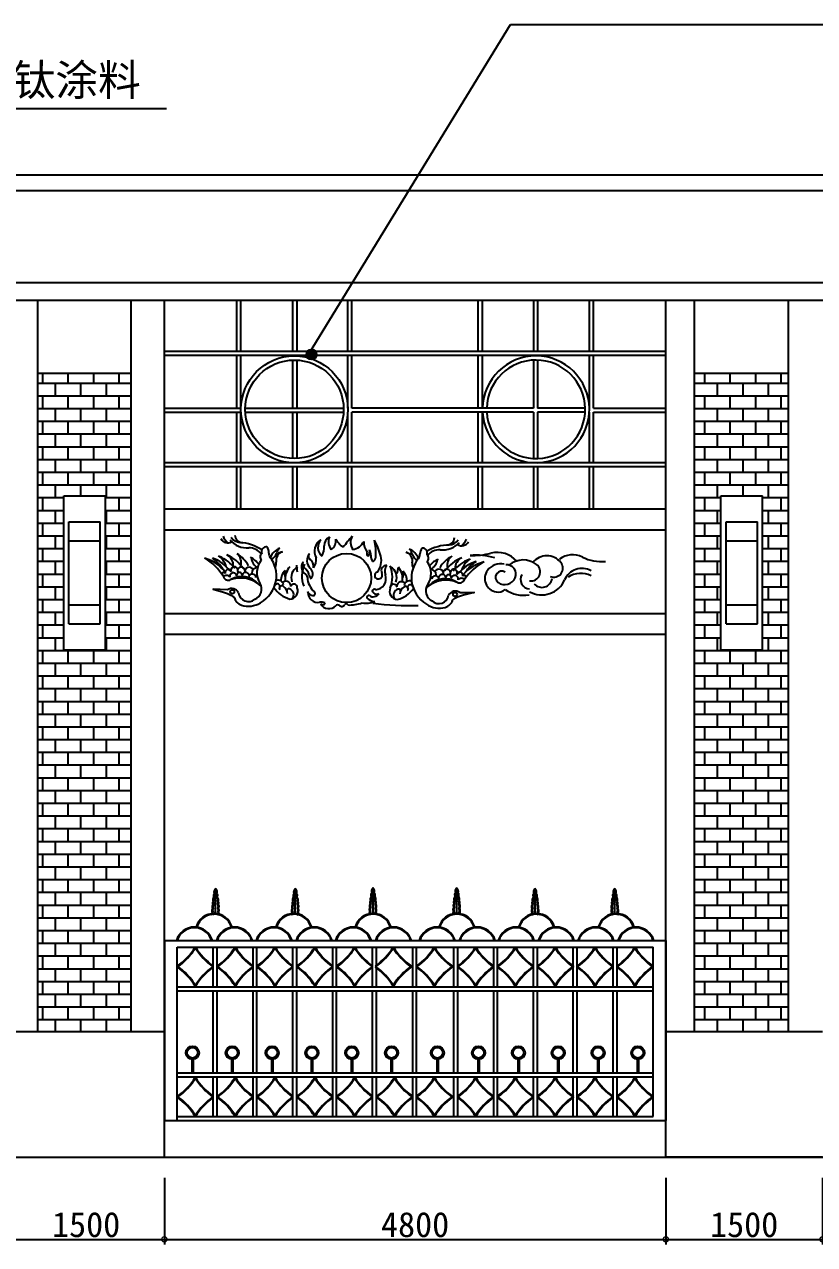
# Model space of a CAD drawing. Extents: x -1337 to 39675, y 27669 to 53445.
# Drawn here: x 8115 to 15681, y 29301 to 40986 of the extents above; entities that cross this region are included whole.
import ezdxf

# ---------------------------------------------------------------- set-up
doc = ezdxf.new("R2010")
doc.units = 0
doc.layers.get('0').update_dxf_attribs({"linetype": 'CONTINUOUS'})
doc.layers.get('DEFPOINTS').update_dxf_attribs({"linetype": 'CONTINUOUS'})
for name, color, linetype in [('LAYER1', 3, 'CONTINUOUS'), ('LAYER2', 4, 'CONTINUOUS'), ('S2', 3, 'CONTINUOUS'), ('植物', 92, 'CONTINUOUS')]:
    doc.layers.add(name, color=color, linetype=linetype)
doc.styles.get("Standard").update_dxf_attribs({"font": 'SimSun.ttf'})
doc.dimstyles.new('ISO-25', dxfattribs={"dimtxt": 240, "dimasz": 10, "dimexe": 1.25, "dimexo": 0.625, "dimgap": 20, "dimtad": 1, "dimdec": 0, "dimtxsty": 'STANDARD', "dimblk1": 'DOTSMALL', "dimblk2": 'DOTSMALL', "dimsah": 1, "dimcen": 2.5, "dimazin": 3, "dimtfac": 1, "dimtdec": 4, "dimtmove": 0, "dimatfit": 3, "dimtolj": 1, "dimtzin": 0})

# ---------------------------------------------------------------- blocks, each defined once
blk = doc.blocks.new('_DOTSMALL')
at = {"color": 0, "linetype": 'BYBLOCK', "const_width": 0.5}
blk.add_lwpolyline([(-0.0625, 0, 1), (0.0625, 0, 1)], format="xyb", close=True, dxfattribs=at)
blk = doc.blocks.new('*D69')
at = {"color": 0, "linetype": 'BYBLOCK'}
for p, q in [((8403, 29939), (8403, 29301)), ((9901, 29939), (9901, 29301)), ((8403, 29351), (9901, 29351))]:
    blk.add_line(p, q, dxfattribs=at)
at = {"layer": 'DEFPOINTS', "color": 0, "linetype": 'BYBLOCK'}
for p in [(8403, 30139), (9901, 30139), (9901, 29351)]:
    blk.add_point(p, dxfattribs=at)
at = {"color": 0, "linetype": 'BYBLOCK', "xscale": 100, "yscale": 100, "zscale": 100, "rotation": 180}
blk.add_blockref('_DOTSMALL', (8403, 29351), dxfattribs=at)
at = {"color": 0, "linetype": 'BYBLOCK', "xscale": 100, "yscale": 100, "zscale": 100}
blk.add_blockref('_DOTSMALL', (9901, 29351), dxfattribs=at)
at = {"color": 0, "linetype": 'BYBLOCK', "insert": (9152, 29491), "char_height": 240, "attachment_point": 5}
blk.add_mtext('\\A1;1500', dxfattribs=at)
blk = doc.blocks.new('*D70')
at = {"color": 0, "linetype": 'BYBLOCK'}
for p, q in [((9901, 29939), (9901, 29301)), ((14703, 29939), (14703, 29301)), ((9901, 29351), (14703, 29351))]:
    blk.add_line(p, q, dxfattribs=at)
at = {"layer": 'DEFPOINTS', "color": 0, "linetype": 'BYBLOCK'}
for p in [(9901, 30139), (14703, 30139), (14703, 29351)]:
    blk.add_point(p, dxfattribs=at)
at = {"color": 0, "linetype": 'BYBLOCK', "xscale": 100, "yscale": 100, "zscale": 100, "rotation": 180}
blk.add_blockref('_DOTSMALL', (9901, 29351), dxfattribs=at)
at = {"color": 0, "linetype": 'BYBLOCK', "xscale": 100, "yscale": 100, "zscale": 100}
blk.add_blockref('_DOTSMALL', (14703, 29351), dxfattribs=at)
at = {"color": 0, "linetype": 'BYBLOCK', "insert": (12302, 29491), "char_height": 240, "attachment_point": 5}
blk.add_mtext('\\A1;4800', dxfattribs=at)
blk = doc.blocks.new('*D71')
at = {"color": 0, "linetype": 'BYBLOCK'}
for p, q in [((14703, 29939), (14703, 29301)), ((16203, 29939), (16203, 29301)), ((14703, 29351), (16203, 29351))]:
    blk.add_line(p, q, dxfattribs=at)
at = {"layer": 'DEFPOINTS', "color": 0, "linetype": 'BYBLOCK'}
for p in [(14703, 30139), (16203, 30139), (16203, 29351)]:
    blk.add_point(p, dxfattribs=at)
at = {"color": 0, "linetype": 'BYBLOCK', "xscale": 100, "yscale": 100, "zscale": 100, "rotation": 180}
blk.add_blockref('_DOTSMALL', (14703, 29351), dxfattribs=at)
at = {"color": 0, "linetype": 'BYBLOCK', "xscale": 100, "yscale": 100, "zscale": 100}
blk.add_blockref('_DOTSMALL', (16203, 29351), dxfattribs=at)
at = {"color": 0, "linetype": 'BYBLOCK', "insert": (15453, 29491), "char_height": 240, "attachment_point": 5}
blk.add_mtext('\\A1;1500', dxfattribs=at)

msp = doc.modelspace()

# ---------------------------------------------------------------- hatches: boundary and pattern name
h = msp.add_hatch()
h.set_pattern_fill('AR-B816', color=8, scale=0.6, style=0)
h.paths.add_polyline_path([(8242.1, 31338.6), (9135.8, 31338.6), (9135.8, 37642.7), (8242.1, 37642.7)])
h.paths.add_polyline_path([(8491.6, 34996.9), (8491.6, 36471.5), (8891.6, 36471.5), (8891.6, 34996.9)], flags=16)
h.paths.add_polyline_path([(8541.6, 35246.9), (8541.6, 36221.5), (8841.6, 36221.5), (8841.6, 35246.9)], flags=0)
h.paths.add_polyline_path([(8841.6, 36041.5), (8841.6, 36221.5), (8541.6, 36221.5), (8541.6, 36041.5)], flags=0)
h.paths.add_polyline_path([(8541.6, 35426.9), (8841.6, 35426.9), (8841.6, 36041.5), (8541.6, 36041.5)], flags=0)
h.paths.add_polyline_path([(8841.6, 35246.9), (8841.6, 35426.9), (8541.6, 35426.9), (8541.6, 35246.9)], flags=0)
h.paths.add_polyline_path([(15430.4, 37642.7), (14532.1, 37642.7), (14532.1, 31338.6), (15430.4, 31338.6)])
h.paths.add_polyline_path([(14783.9, 34996.9), (14783.9, 36471.5), (15183.9, 36471.5), (15183.9, 34996.9)], flags=16)
h.paths.add_polyline_path([(15133.9, 35246.9), (14833.9, 35246.9), (14833.9, 36221.5), (15133.9, 36221.5)], flags=0)
h.paths.add_polyline_path([(14833.9, 35426.9), (15133.9, 35426.9), (15133.9, 36041.5), (14833.9, 36041.5)], flags=0)
h.paths.add_polyline_path([(15133.9, 36041.5), (15133.9, 36221.5), (14833.9, 36221.5), (14833.9, 36041.5)], flags=0)
h.paths.add_polyline_path([(15133.9, 35246.9), (15133.9, 35426.9), (14833.9, 35426.9), (14833.9, 35246.9)], flags=0)
at = {"layer": '植物'}
h = msp.add_hatch(color=256, dxfattribs=at)
edge = h.paths.add_edge_path()
edge.add_arc((10863.8, 37825.5), 48.1, 0, 360)

# ---------------------------------------------------------------- linework, layer by layer
at = {"color": 2}
for p, q in [((9456.7, 30138.6), (9456.7, 38342.4)), ((14256.7, 30838.6), (14256.7, 38342.4)), ((9135.8, 37642.7), (8242.1, 37642.7)), ((15430.4, 37642.7), (14532.1, 37642.7)), ((9456.7, 31338.6), (7956.7, 31338.6)), ((15756.7, 31338.6), (14256.7, 31338.6)), ((9455.3, 30138.6), (9455.3, 30838.6)), ((14256.7, 30138.6), (14256.7, 30838.6)), ((9456.6, 30488.6), (14256.7, 30488.6))]:
    msp.add_line(p, q, dxfattribs=at)
at = {"color": 3}
for p, q in [((9456.6, 32214.1), (14256.7, 32214.1)), ((9456.6, 32214.1), (9456.6, 30488.6)), ((9579.2, 32150.5), (14134.1, 32150.5)), ((9579.2, 30488.6), (9579.2, 32150.5)), ((9922.5, 31769.1), (9922.5, 32150.5)), ((9960.6, 31769.1), (9960.6, 32150.5)), ((10303.9, 31769.1), (10303.9, 32150.5)), ((10342.1, 31769.1), (10342.1, 32150.5)), ((10685.4, 31769.1), (10685.4, 32150.5)), ((10723.5, 31769.1), (10723.5, 32150.5)), ((11066.8, 31769.1), (11066.8, 32150.5)), ((11104.9, 31769.1), (11104.9, 32150.5)), ((11448.2, 31769.1), (11448.2, 32150.5)), ((11486.4, 31769.1), (11486.4, 32150.5)), ((11832.8, 31769.1), (11832.8, 32150.5)), ((11870.9, 31769.1), (11870.9, 32150.5)), ((12227, 31769.1), (12227, 32150.5)), ((12265.1, 31769.1), (12265.1, 32150.5)), ((12608.4, 31769.1), (12608.4, 32150.5)), ((12646.5, 31769.1), (12646.5, 32150.5)), ((12989.8, 31769.1), (12989.8, 32150.5)), ((13028, 31769.1), (13028, 32150.5)), ((13371.2, 31769.1), (13371.2, 32150.5)), ((13409.4, 31769.1), (13409.4, 32150.5)), ((13752.7, 31769.1), (13752.7, 32150.5)), ((13790.8, 31769.1), (13790.8, 32150.5)), ((14134.1, 30526.7), (14134.1, 32150.5)), ((14256.6, 32214.1), (14256.6, 30488.6)), ((14256.7, 32214.1), (14256.7, 30488.6)), ((9579.2, 31769.1), (14134.1, 31769.1)), ((9579.2, 31731), (14134.1, 31731)), ((9922.5, 30946.3), (9922.5, 31731)), ((9960.6, 30946.3), (9960.6, 31731)), ((10303.9, 30946.3), (10303.9, 31731)), ((10342.1, 30946.3), (10342.1, 31731)), ((10685.4, 30946.3), (10685.4, 31731)), ((10723.5, 30946.3), (10723.5, 31731)), ((11066.8, 30946.3), (11066.8, 31731)), ((11104.9, 30946.3), (11104.9, 31731)), ((11448.2, 30946.3), (11448.2, 31731)), ((11486.4, 30946.3), (11486.4, 31731)), ((11832.8, 30946.3), (11832.8, 31731)), ((11870.9, 30946.3), (11870.9, 31731)), ((12227, 30946.3), (12227, 31731)), ((12265.1, 30946.3), (12265.1, 31731)), ((12608.4, 30946.3), (12608.4, 31731)), ((12646.5, 30946.3), (12646.5, 31731)), ((12989.8, 30946.3), (12989.8, 31731)), ((13028, 30946.3), (13028, 31731)), ((13371.2, 30946.3), (13371.2, 31731)), ((13409.4, 30946.3), (13409.4, 31731)), ((13752.7, 30946.3), (13752.7, 31731)), ((13790.8, 30946.3), (13790.8, 31731)), ((9579.2, 30946.3), (14134.1, 30946.3)), ((9579.2, 30908.2), (14134.1, 30908.2)), ((9922.5, 30526.7), (9922.5, 30908.2)), ((9960.6, 30526.7), (9960.6, 30908.2)), ((10303.9, 30526.7), (10303.9, 30908.2)), ((10342.1, 30526.7), (10342.1, 30908.2)), ((10685.4, 30526.7), (10685.4, 30908.2)), ((10723.5, 30526.7), (10723.5, 30908.2)), ((11066.8, 30526.7), (11066.8, 30908.2)), ((11104.9, 30526.7), (11104.9, 30908.2)), ((11448.2, 30526.7), (11448.2, 30908.2)), ((11486.4, 30526.7), (11486.4, 30908.2)), ((11832.8, 30526.7), (11832.8, 30908.2)), ((11870.9, 30526.7), (11870.9, 30908.2)), ((12227, 30526.7), (12227, 30908.2)), ((12265.1, 30526.7), (12265.1, 30908.2)), ((12608.4, 30526.7), (12608.4, 30908.2)), ((12646.5, 30526.7), (12646.5, 30908.2)), ((12989.8, 30526.7), (12989.8, 30908.2)), ((13028, 30526.7), (13028, 30908.2)), ((13371.2, 30526.7), (13371.2, 30908.2)), ((13409.4, 30526.7), (13409.4, 30908.2)), ((13752.7, 30526.7), (13752.7, 30908.2)), ((13790.8, 30526.7), (13790.8, 30908.2)), ((9579.2, 30526.7), (14134.1, 30526.7))]:
    msp.add_line(p, q, dxfattribs=at)
at = {"color": 6}
msp.add_line((-1336.7, 30138.6), (39303.1, 30138.6), dxfattribs=at)
at = {"layer": 'LAYER1', "color": 4}
for p, q in [((39276.9, 39542.4), (856.7, 39542.4)), ((39276.9, 38342.4), (856.7, 38342.4)), ((8242.1, 31338.6), (8242.1, 38342.4)), ((9135.8, 31338.6), (9135.8, 38342.4)), ((10148.6, 37857.5), (10148.6, 38342.4)), ((10188.6, 37857.5), (10188.6, 38342.4)), ((10683.7, 38342.4), (10683.7, 37857.5)), ((10723.7, 38342.4), (10723.7, 37857.5)), ((11211.8, 37857.5), (11211.8, 38342.4)), ((11251.8, 37857.5), (11251.8, 38342.4)), ((12461.5, 37857.5), (12461.5, 38342.4)), ((12501.5, 37857.5), (12501.5, 38342.4)), ((12989.6, 38342.4), (12989.6, 37857.5)), ((13029.6, 38342.4), (13029.6, 37857.5)), ((13524.7, 37857.5), (13524.7, 38342.4)), ((13564.7, 37857.5), (13564.7, 38342.4)), ((14532.1, 31338.6), (14532.1, 38342.4)), ((15430.4, 31338.6), (15430.4, 38342.4)), ((9456.7, 37857.5), (14256.7, 37857.5)), ((9456.7, 37817.5), (14256.7, 37817.5)), ((10148.6, 37311.7), (10148.6, 37817.5)), ((10188.6, 37311.7), (10188.6, 37817.5)), ((10683.7, 37771.4), (10683.7, 37311.7)), ((10723.7, 37771.1), (10723.7, 37311.7)), ((11211.8, 37311.7), (11211.8, 37817.5)), ((11251.8, 37311.7), (11251.8, 37817.5)), ((12461.5, 37311.7), (12461.5, 37817.5)), ((12501.5, 37311.7), (12501.5, 37817.5)), ((12989.6, 37771.1), (12989.6, 37311.7)), ((13029.6, 37771.4), (13029.6, 37311.7)), ((13524.7, 37311.7), (13524.7, 37817.5)), ((13564.7, 37311.7), (13564.7, 37817.5)), ((9456.7, 37311.7), (10188.6, 37311.7)), ((10228.7, 37311.7), (11171.9, 37311.7)), ((12989.6, 37311.7), (11251.8, 37311.7)), ((13484.7, 37311.7), (13029.6, 37311.7)), ((13564.7, 37311.7), (14256.7, 37311.7)), ((9456.7, 37271.7), (10189.3, 37271.7)), ((10148.6, 36788.4), (10148.6, 37271.7)), ((10188.6, 36788.4), (10188.6, 37271.7)), ((10229.3, 37271.7), (11171.2, 37271.7)), ((10683.7, 37271.7), (10683.7, 36828.4)), ((10723.7, 37271.7), (10723.7, 36828.7)), ((11211.8, 36788.4), (11211.8, 37271.7)), ((11251.8, 36788.4), (11251.8, 37271.7)), ((12989.6, 37271.7), (11251.8, 37271.7)), ((12461.5, 36788.4), (12461.5, 37271.7)), ((12501.5, 36788.4), (12501.5, 37271.7)), ((12989.6, 37271.7), (12989.6, 36828.7)), ((13484, 37271.7), (13029.6, 37271.7)), ((13029.6, 37271.7), (13029.6, 36828.4)), ((13524.7, 36788.4), (13524.7, 37271.7)), ((13564.7, 37271.7), (14256.7, 37271.7)), ((13564.7, 36788.4), (13564.7, 37271.7)), ((14256.7, 36788.4), (9456.7, 36788.5)), ((14256.7, 36748.4), (9456.7, 36748.5)), ((10148.6, 36342.4), (10148.6, 36748.4)), ((10188.6, 36342.4), (10188.6, 36748.4)), ((10683.7, 36748.4), (10683.7, 36342.4)), ((10723.7, 36748.4), (10723.7, 36342.4)), ((11211.8, 36342.4), (11211.8, 36748.4)), ((11251.8, 36342.4), (11251.8, 36748.4)), ((12461.5, 36342.4), (12461.5, 36748.4)), ((12501.5, 36342.4), (12501.5, 36748.4)), ((12989.6, 36748.4), (12989.6, 36342.4)), ((13029.6, 36748.4), (13029.6, 36342.4)), ((13524.7, 36342.4), (13524.7, 36748.4)), ((13564.7, 36342.4), (13564.7, 36748.4)), ((8491.6, 34996.9), (8491.6, 36471.5)), ((8491.6, 36471.5), (8891.6, 36471.5)), ((8891.6, 34996.9), (8891.6, 36471.5)), ((14783.9, 34996.9), (14783.9, 36471.5)), ((14783.9, 36471.5), (15183.9, 36471.5)), ((15183.9, 34996.9), (15183.9, 36471.5)), ((8541.6, 35246.9), (8541.6, 36221.5)), ((8541.6, 36221.5), (8841.6, 36221.5)), ((8841.6, 35246.9), (8841.6, 36221.5)), ((14256.7, 36142.4), (9456.7, 36142.4)), ((14833.9, 35246.9), (14833.9, 36221.5)), ((14833.9, 36221.5), (15133.9, 36221.5)), ((15133.9, 35246.9), (15133.9, 36221.5)), ((8541.6, 36041.5), (8841.6, 36041.5)), ((14833.9, 36041.5), (15133.9, 36041.5)), ((8541.6, 35426.9), (8841.6, 35426.9)), ((14833.9, 35426.9), (15133.9, 35426.9)), ((14256.7, 35342.4), (9456.7, 35342.4)), ((8541.6, 35246.9), (8841.6, 35246.9)), ((14833.9, 35246.9), (15133.9, 35246.9)), ((8491.6, 34996.9), (8891.6, 34996.9)), ((14783.9, 34996.9), (15183.9, 34996.9))]:
    msp.add_line(p, q, dxfattribs=at)
at = {"layer": 'LAYER1'}
for p, q in [((39276.9, 39392.4), (856.7, 39392.4)), ((39276.9, 38509.9), (856.7, 38509.9)), ((9456.7, 30838.6), (9456.7, 38342.4)), ((14256.7, 36342.4), (9456.7, 36342.4)), ((14256.7, 35142.4), (9456.7, 35142.4)), ((15756.7, 30138.6), (14258.4, 30138.6))]:
    msp.add_line(p, q, dxfattribs=at)
at = {"layer": 'LAYER1', "color": 4}
for radius in [511.7, 471.7]:
    msp.add_circle((10700.3, 37299.9), radius, dxfattribs=at)
for radius, start, end in [(511.7, 183.1551, 178.67495), (471.7, 183.42293, 178.56257)]:
    msp.add_arc((13013.1, 37299.9), radius, start, end, dxfattribs=at)
at = {"layer": 'LAYER2', "color": 9, "linetype": 'BYBLOCK'}
for p, q in [((9946.1, 32458.7), (9946.1, 32705.2)), ((10708.9, 32458.7), (10708.9, 32705.2)), ((11453.2, 32465.1), (11453.2, 32711.6)), ((12255, 32465.1), (12255, 32711.6)), ((13004.4, 32458.7), (13004.4, 32705.2)), ((13767.2, 32458.7), (13767.2, 32705.2)), ((9716.9, 31075), (9716.9, 30946.9)), ((9729.7, 31075), (9729.7, 30946.9)), ((10098.4, 31075), (10098.4, 30946.9)), ((10111.1, 31075), (10111.1, 30946.9)), ((10479.8, 31075), (10479.8, 30946.9)), ((10492.5, 31075), (10492.5, 30946.9)), ((10861.2, 31075), (10861.2, 30946.9)), ((10873.9, 31075), (10873.9, 30946.9)), ((11242.7, 31075), (11242.7, 30946.9)), ((11255.4, 31075), (11255.4, 30946.9)), ((11624.1, 31075), (11624.1, 30946.9)), ((11636.8, 31075), (11636.8, 30946.9)), ((12063.8, 31075), (12063.8, 30946.9)), ((12076.5, 31075), (12076.5, 30946.9)), ((12457.9, 31075), (12457.9, 30946.9)), ((12470.6, 31075), (12470.6, 30946.9)), ((12839.4, 31075), (12839.4, 30946.9)), ((12852.1, 31075), (12852.1, 30946.9)), ((13220.8, 31075), (13220.8, 30946.9)), ((13233.5, 31075), (13233.5, 30946.9)), ((13602.2, 31075), (13602.2, 30946.9)), ((13614.9, 31075), (13614.9, 30946.9)), ((13983.6, 31075), (13983.6, 30946.9)), ((13996.4, 31075), (13996.4, 30946.9))]:
    msp.add_line(p, q, dxfattribs=at)
for centre, radius in [((9723.9, 31138.4), 63.6), ((10105.3, 31138.4), 63.6), ((10486.8, 31138.4), 63.6), ((10868.2, 31138.4), 63.6), ((11249.6, 31138.4), 63.6), ((11631, 31138.4), 63.6), ((12069.5, 31138.4), 63.6), ((12463.7, 31138.4), 63.6), ((12845.1, 31138.4), 63.6), ((13226.5, 31138.4), 63.6), ((13608, 31138.4), 63.6), ((13989.4, 31138.4), 63.6), ((9723.9, 31138.4), 50.9), ((10105.3, 31138.4), 50.9), ((10486.8, 31138.4), 50.9), ((10868.2, 31138.4), 50.9), ((11249.6, 31138.4), 50.9), ((11631, 31138.4), 50.9), ((12069.5, 31138.4), 50.9), ((12463.7, 31138.4), 50.9), ((12845.1, 31138.4), 50.9), ((13226.5, 31138.4), 50.9), ((13608, 31138.4), 50.9), ((13989.4, 31138.4), 50.9)]:
    msp.add_circle(centre, radius, dxfattribs=at)
for centre, radius, start, end in [((9940.1, 32605.3), 22.5, 106.61569, 227.6078), ((9946.8, 32645), 22.4, 122.65516, 233.97324), ((9946.3, 32603.1), 21.2, 107.10027, 215.34684), ((9961.4, 32680.4), 31.3, 114.33289, 211.73114), ((9961.5, 32644.3), 30.1, 142.70706, 222.75119), ((9969.7, 32678.3), 35.5, 131.49641, 205.2128), ((9930.5, 32680.4), 31.3, 328.26886, 65.66711), ((9922.2, 32678.3), 35.5, 334.7872, 48.50359), ((9945.6, 32603.1), 21.2, 324.65316, 72.89973), ((9930.4, 32644.3), 30.1, 317.24881, 37.29294), ((9945.1, 32645), 22.4, 306.02676, 57.34484), ((9951.8, 32605.3), 22.5, 312.3922, 73.38431), ((10702.9, 32605.3), 22.5, 106.61569, 227.6078), ((10709.7, 32645), 22.4, 122.65516, 233.97324), ((10709.1, 32603.1), 21.2, 107.10027, 215.34684), ((10724.2, 32680.4), 31.3, 114.33289, 211.73114), ((10724.3, 32644.3), 30.1, 142.70706, 222.75119), ((10732.5, 32678.3), 35.5, 131.49641, 205.2128), ((10693.4, 32680.4), 31.3, 328.26886, 65.66711), ((10685.1, 32678.3), 35.5, 334.7872, 48.50359), ((10708.5, 32603.1), 21.2, 324.65316, 72.89973), ((10693.2, 32644.3), 30.1, 317.24881, 37.29294), ((10707.9, 32645), 22.4, 306.02676, 57.34484), ((10714.7, 32605.3), 22.5, 312.3922, 73.38431), ((11447.1, 32611.7), 22.5, 106.61569, 227.6078), ((11453.9, 32651.4), 22.4, 122.65516, 233.97324), ((11453.3, 32609.4), 21.2, 107.10027, 215.34684), ((11468.4, 32686.7), 31.3, 114.33289, 211.73114), ((11468.6, 32650.7), 30.1, 142.70706, 222.75119), ((11476.8, 32684.7), 35.5, 131.49641, 205.2128), ((11437.6, 32686.7), 31.3, 328.26886, 65.66711), ((11429.3, 32684.7), 35.5, 334.7872, 48.50359), ((11452.7, 32609.4), 21.2, 324.65316, 72.89973), ((11437.5, 32650.7), 30.1, 317.24881, 37.29294), ((11452.2, 32651.4), 22.4, 306.02676, 57.34484), ((11458.9, 32611.7), 22.5, 312.3922, 73.38431), ((12249, 32611.7), 22.5, 106.61569, 227.6078), ((12255.7, 32651.4), 22.4, 122.65516, 233.97324), ((12255.2, 32609.4), 21.2, 107.10027, 215.34684), ((12270.3, 32686.7), 31.3, 114.33289, 211.73114), ((12270.4, 32650.7), 30.1, 142.70706, 222.75119), ((12278.6, 32684.7), 35.5, 131.49641, 205.2128), ((12239.4, 32686.7), 31.3, 328.26886, 65.66711), ((12231.1, 32684.7), 35.5, 334.7872, 48.50359), ((12254.5, 32609.4), 21.2, 324.65316, 72.89973), ((12239.3, 32650.7), 30.1, 317.24881, 37.29294), ((12254, 32651.4), 22.4, 306.02676, 57.34484), ((12260.8, 32611.7), 22.5, 312.3922, 73.38431), ((12998.6, 32605.3), 22.5, 106.61569, 227.6078), ((13005.4, 32645), 22.4, 122.65516, 233.97324), ((13004.8, 32603.1), 21.2, 107.10027, 215.34684), ((13019.9, 32680.4), 31.3, 114.33289, 211.73114), ((13020.1, 32644.3), 30.1, 142.70706, 222.75119), ((13028.3, 32678.3), 35.5, 131.49641, 205.2128), ((12989.1, 32680.4), 31.3, 328.26886, 65.66711), ((12980.8, 32678.3), 35.5, 334.7872, 48.50359), ((13004.2, 32603.1), 21.2, 324.65316, 72.89973), ((12989, 32644.3), 30.1, 317.24881, 37.29294), ((13003.6, 32645), 22.4, 306.02676, 57.34484), ((13010.4, 32605.3), 22.5, 312.3922, 73.38431), ((13761.5, 32605.3), 22.5, 106.61569, 227.6078), ((13768.2, 32645), 22.4, 122.65516, 233.97324), ((13767.7, 32603.1), 21.2, 107.10027, 215.34684), ((13782.8, 32680.4), 31.3, 114.33289, 211.73114), ((13782.9, 32644.3), 30.1, 142.70706, 222.75119), ((13791.1, 32678.3), 35.5, 131.49641, 205.2128), ((13751.9, 32680.4), 31.3, 328.26886, 65.66711), ((13743.6, 32678.3), 35.5, 334.7872, 48.50359), ((13767, 32603.1), 21.2, 324.65316, 72.89973), ((13751.8, 32644.3), 30.1, 317.24881, 37.29294), ((13766.5, 32645), 22.4, 306.02676, 57.34484), ((13773.3, 32605.3), 22.5, 312.3922, 73.38431), ((9933.8, 32500.1), 24.3, 124.39892, 225.63082), ((9936.4, 32538.2), 24.3, 124.39892, 225.63082), ((9933.1, 32572.8), 17.9, 117.19569, 234.62766), ((9942.1, 32499.8), 25.7, 129.41559, 223.07336), ((9944.7, 32537.9), 25.7, 129.41559, 223.07336), ((9946.2, 32572.7), 23.7, 132.32729, 219.0316), ((9929.3, 32591), 0.376, 215.34684, 324.65316), ((9945.7, 32572.7), 23.7, 320.9684, 47.67271), ((9962.6, 32591), 0.376, 215.34684, 324.65316), ((9947.2, 32537.9), 25.7, 316.92664, 50.58441), ((9947.2, 32499.8), 25.7, 316.92664, 50.58441), ((9958.8, 32572.8), 17.9, 305.37234, 62.80431), ((9955.5, 32538.2), 24.3, 314.36918, 55.60108), ((9955.5, 32500.1), 24.3, 314.36918, 55.60108), ((10696.7, 32500.1), 24.3, 124.39892, 225.63082), ((10699.3, 32538.2), 24.3, 124.39892, 225.63082), ((10695.9, 32572.8), 17.9, 117.19569, 234.62766), ((10704.9, 32499.8), 25.7, 129.41559, 223.07336), ((10707.5, 32537.9), 25.7, 129.41559, 223.07336), ((10709, 32572.7), 23.7, 132.32729, 219.0316), ((10692.1, 32591), 0.376, 215.34684, 324.65316), ((10708.5, 32572.7), 23.7, 320.9684, 47.67271), ((10725.4, 32591), 0.376, 215.34684, 324.65316), ((10710, 32537.9), 25.7, 316.92664, 50.58441), ((10710, 32499.8), 25.7, 316.92664, 50.58441), ((10721.7, 32572.8), 17.9, 305.37234, 62.80431), ((10718.3, 32538.2), 24.3, 314.36918, 55.60108), ((10718.3, 32500.1), 24.3, 314.36918, 55.60108), ((11434.1, 32474.3), 18, 123.95561, 218.31885), ((11440.9, 32506.5), 24.3, 124.39892, 225.63082), ((11443.5, 32544.6), 24.3, 124.39892, 225.63082), ((11440.2, 32579.2), 17.9, 117.19569, 234.62766), ((11449.2, 32506.1), 25.7, 129.41559, 223.07336), ((11451.8, 32544.2), 25.7, 129.41559, 223.07336), ((11443.3, 32477.8), 16.6, 139.93267, 236.46448), ((11453.3, 32579), 23.7, 132.32729, 219.0316), ((11436.4, 32597.4), 0.376, 215.34684, 324.65316), ((11452.8, 32579), 23.7, 320.9684, 47.67271), ((11469.7, 32597.4), 0.376, 215.34684, 324.65316), ((11460.3, 32477.8), 16.6, 303.53552, 40.06733), ((11454.3, 32544.2), 25.7, 316.92664, 50.58441), ((11454.3, 32506.1), 25.7, 316.92664, 50.58441), ((11465.9, 32579.2), 17.9, 305.37234, 62.80431), ((11462.5, 32544.6), 24.3, 314.36918, 55.60108), ((11462.5, 32506.5), 24.3, 314.36918, 55.60108), ((11469.4, 32474.3), 18, 321.68115, 56.04439), ((12235.9, 32474.3), 18, 123.95561, 218.31885), ((12242.8, 32506.5), 24.3, 124.39892, 225.63082), ((12245.3, 32544.6), 24.3, 124.39892, 225.63082), ((12242, 32579.2), 17.9, 117.19569, 234.62766), ((12251, 32506.1), 25.7, 129.41559, 223.07336), ((12253.6, 32544.2), 25.7, 129.41559, 223.07336), ((12245.1, 32477.8), 16.6, 139.93267, 236.46448), ((12255.1, 32579), 23.7, 132.32729, 219.0316), ((12238.2, 32597.4), 0.376, 215.34684, 324.65316), ((12254.6, 32579), 23.7, 320.9684, 47.67271), ((12271.5, 32597.4), 0.376, 215.34684, 324.65316), ((12262.1, 32477.8), 16.6, 303.53552, 40.06733), ((12256.1, 32544.2), 25.7, 316.92664, 50.58441), ((12256.1, 32506.1), 25.7, 316.92664, 50.58441), ((12267.7, 32579.2), 17.9, 305.37234, 62.80431), ((12264.4, 32544.6), 24.3, 314.36918, 55.60108), ((12264.4, 32506.5), 24.3, 314.36918, 55.60108), ((12271.3, 32474.3), 18, 321.68115, 56.04439), ((12995, 32538.2), 24.3, 124.39892, 225.63082), ((12995, 32500.1), 24.3, 124.39892, 225.63082), ((12991.7, 32572.8), 17.9, 117.19569, 234.62766), ((13003.3, 32537.9), 25.7, 129.41559, 223.07336), ((13003.3, 32499.8), 25.7, 129.41559, 223.07336), ((13004.8, 32572.7), 23.7, 132.32729, 219.0316), ((12987.9, 32591), 0.376, 215.34684, 324.65316), ((13004.3, 32572.7), 23.7, 320.9684, 47.67271), ((13021.2, 32591), 0.376, 215.34684, 324.65316), ((13005.8, 32537.9), 25.7, 316.92664, 50.58441), ((13008.4, 32499.8), 25.7, 316.92664, 50.58441), ((13017.4, 32572.8), 17.9, 305.37234, 62.80431), ((13014, 32538.2), 24.3, 314.36918, 55.60108), ((13016.6, 32500.1), 24.3, 314.36918, 55.60108), ((13757.8, 32538.2), 24.3, 124.39892, 225.63082), ((13757.8, 32500.1), 24.3, 124.39892, 225.63082), ((13754.5, 32572.8), 17.9, 117.19569, 234.62766), ((13766.1, 32537.9), 25.7, 129.41559, 223.07336), ((13766.1, 32499.8), 25.7, 129.41559, 223.07336), ((13767.6, 32572.7), 23.7, 132.32729, 219.0316), ((13750.7, 32591), 0.376, 215.34684, 324.65316), ((13767.1, 32572.7), 23.7, 320.9684, 47.67271), ((13784, 32591), 0.376, 215.34684, 324.65316), ((13768.6, 32537.9), 25.7, 316.92664, 50.58441), ((13771.2, 32499.8), 25.7, 316.92664, 50.58441), ((13780.2, 32572.8), 17.9, 305.37234, 62.80431), ((13776.9, 32538.2), 24.3, 314.36918, 55.60108), ((13779.5, 32500.1), 24.3, 314.36918, 55.60108), ((9931.5, 32292.6), 178.9, 16.34318, 163.65682), ((9931.5, 32292.6), 172.5, 16.34318, 163.65682), ((9927, 32467.9), 18, 123.95561, 218.31885), ((9936.2, 32471.5), 16.6, 139.93267, 236.46448), ((9953.2, 32471.5), 16.6, 303.53552, 40.06733), ((9962.3, 32467.9), 18, 321.68115, 56.04439), ((10694.3, 32292.6), 178.9, 16.34318, 163.65682), ((10694.3, 32292.6), 172.5, 16.34318, 163.65682), ((10689.9, 32467.9), 18, 123.95561, 218.31885), ((10699, 32471.5), 16.6, 139.93267, 236.46448), ((10716, 32471.5), 16.6, 303.53552, 40.06733), ((10725.2, 32467.9), 18, 321.68115, 56.04439), ((11453.9, 32292.6), 178.9, 16.34318, 163.65682), ((11453.9, 32292.6), 172.5, 16.34318, 163.65682), ((12255.7, 32292.6), 178.9, 16.34318, 163.65682), ((12255.7, 32292.6), 172.5, 16.34318, 163.65682), ((13019, 32292.6), 178.9, 16.34318, 163.65682), ((13019, 32292.6), 172.5, 16.34318, 163.65682), ((12988.1, 32467.9), 18, 123.95561, 218.31885), ((12997.3, 32471.5), 16.6, 139.93267, 236.46448), ((13014.3, 32471.5), 16.6, 303.53552, 40.06733), ((13023.4, 32467.9), 18, 321.68115, 56.04439), ((13781.8, 32292.6), 178.9, 16.34318, 163.65682), ((13781.8, 32292.6), 172.5, 16.34318, 163.65682), ((13751, 32467.9), 18, 123.95561, 218.31885), ((13760.1, 32471.5), 16.6, 139.93267, 236.46448), ((13777.1, 32471.5), 16.6, 303.53552, 40.06733), ((13786.3, 32467.9), 18, 321.68115, 56.04439), ((9743, 32162.7), 178.9, 16.34318, 163.65682), ((9743, 32162.7), 172.5, 16.34318, 163.65682), ((10126.5, 32162.7), 178.9, 16.34318, 163.65682), ((10126.5, 32162.7), 172.5, 16.34318, 163.65682), ((10505.8, 32162.7), 178.9, 16.34318, 163.65682), ((10505.8, 32162.7), 172.5, 16.34318, 163.65682), ((10889.3, 32162.7), 178.9, 16.34318, 163.65682), ((10889.3, 32162.7), 172.5, 16.34318, 163.65682), ((11265.4, 32162.7), 178.9, 16.34318, 163.65682), ((11265.4, 32162.7), 172.5, 16.34318, 163.65682), ((11648.9, 32162.7), 178.9, 16.34318, 163.65682), ((11648.9, 32162.7), 172.5, 16.34318, 163.65682), ((12067.2, 32162.7), 178.9, 16.34318, 163.65682), ((12067.2, 32162.7), 172.5, 16.34318, 163.65682), ((12450.7, 32162.7), 178.9, 16.34318, 163.65682), ((12450.7, 32162.7), 172.5, 16.34318, 163.65682), ((12824, 32162.7), 178.9, 16.34318, 163.65682), ((12824, 32162.7), 172.5, 16.34318, 163.65682), ((13207.5, 32162.7), 178.9, 16.34318, 163.65682), ((13207.5, 32162.7), 172.5, 16.34318, 163.65682), ((13586.8, 32162.7), 178.9, 16.34318, 163.65682), ((13586.8, 32162.7), 172.5, 16.34318, 163.65682), ((13970.3, 32162.7), 178.9, 16.34318, 163.65682), ((13970.3, 32162.7), 172.5, 16.34318, 163.65682), ((9216.4, 32477.2), 626.8, 305.37255, 328.58237), ((9216.4, 32477.2), 633.1, 304.96515, 328.58237), ((10288.5, 32477.2), 633.1, 211.41763, 234.686), ((10288.5, 32477.2), 626.8, 211.41763, 234.27326), ((9597.8, 32477.2), 626.8, 305.37255, 328.58237), ((9597.8, 32477.2), 633.1, 304.96515, 328.58237), ((10669.9, 32477.2), 633.1, 211.41763, 234.686), ((10669.9, 32477.2), 626.8, 211.41763, 234.27326), ((9979.2, 32477.2), 626.8, 305.37255, 328.58237), ((9979.2, 32477.2), 633.1, 304.96515, 328.58237), ((11051.3, 32477.2), 633.1, 211.41763, 234.686), ((11051.3, 32477.2), 626.8, 211.41763, 234.27326), ((10360.7, 32477.2), 626.8, 305.37255, 328.58237), ((10360.7, 32477.2), 633.1, 304.96515, 328.58237), ((11432.8, 32477.2), 633.1, 211.41763, 234.686), ((11432.8, 32477.2), 626.8, 211.41763, 234.27326), ((10742.1, 32477.2), 626.8, 305.37255, 328.58237), ((10742.1, 32477.2), 633.1, 304.96515, 328.58237), ((11814.2, 32477.2), 633.1, 211.41763, 234.686), ((11814.2, 32477.2), 626.8, 211.41763, 234.27326), ((11110.8, 32477.2), 626.8, 305.72674, 328.58237), ((11110.8, 32477.2), 633.1, 305.314, 328.58237), ((12182.9, 32477.2), 633.1, 211.41763, 235.03485), ((12182.9, 32477.2), 626.8, 211.41763, 234.62745), ((11505, 32477.2), 626.8, 305.72674, 328.58237), ((11505, 32477.2), 633.1, 305.314, 328.58237), ((12577, 32477.2), 633.1, 211.41763, 235.03485), ((12577, 32477.2), 626.8, 211.41763, 234.62745), ((11899.1, 32477.2), 626.8, 305.72674, 328.58237), ((11899.1, 32477.2), 633.1, 305.314, 328.58237), ((12971.2, 32477.2), 633.1, 211.41763, 235.03485), ((12971.2, 32477.2), 626.8, 211.41763, 234.62745), ((12280.5, 32477.2), 626.8, 305.72674, 328.58237), ((12280.5, 32477.2), 633.1, 305.314, 328.58237), ((13352.6, 32477.2), 633.1, 211.41763, 235.03485), ((13352.6, 32477.2), 626.8, 211.41763, 234.62745), ((12662, 32477.2), 626.8, 305.72674, 328.58237), ((12662, 32477.2), 633.1, 305.314, 328.58237), ((13734.1, 32477.2), 633.1, 211.41763, 235.03485), ((13734.1, 32477.2), 626.8, 211.41763, 234.62745), ((13043.4, 32477.2), 626.8, 305.72674, 328.58237), ((13043.4, 32477.2), 633.1, 305.314, 328.58237), ((14115.5, 32477.2), 633.1, 211.41763, 235.03485), ((14115.5, 32477.2), 626.8, 211.41763, 234.62745), ((13424.8, 32477.2), 626.8, 305.72674, 328.58237), ((13424.8, 32477.2), 633.1, 305.314, 328.58237), ((14496.9, 32477.2), 633.1, 211.41763, 235.03485), ((14496.9, 32477.2), 626.8, 211.41763, 234.62745), ((9216.4, 31448.3), 633.1, 31.41763, 55.03485), ((9216.4, 31448.3), 626.8, 31.41763, 54.62745), ((10288.5, 31448.3), 633.1, 125.314, 148.58237), ((10288.5, 31448.3), 626.8, 125.72674, 148.58237), ((9597.8, 31448.3), 633.1, 31.41763, 55.03485), ((9597.8, 31448.3), 626.8, 31.41763, 54.62745), ((10669.9, 31448.3), 633.1, 125.314, 148.58237), ((10669.9, 31448.3), 626.8, 125.72674, 148.58237), ((9979.2, 31448.3), 633.1, 31.41763, 55.03485), ((9979.2, 31448.3), 626.8, 31.41763, 54.62745), ((11051.3, 31448.3), 633.1, 125.314, 148.58237), ((11051.3, 31448.3), 626.8, 125.72674, 148.58237), ((10360.7, 31448.3), 633.1, 31.41763, 55.03485), ((10360.7, 31448.3), 626.8, 31.41763, 54.62745), ((11432.8, 31448.3), 633.1, 125.314, 148.58237), ((11432.8, 31448.3), 626.8, 125.72674, 148.58237), ((10742.1, 31448.3), 633.1, 31.41763, 55.03485), ((10742.1, 31448.3), 626.8, 31.41763, 54.62745), ((11814.2, 31448.3), 633.1, 125.314, 148.58237), ((11814.2, 31448.3), 626.8, 125.72674, 148.58237), ((11110.8, 31448.3), 633.1, 31.41763, 54.686), ((11110.8, 31448.3), 626.8, 31.41763, 54.27326), ((12182.9, 31448.3), 633.1, 124.96515, 148.58237), ((12182.9, 31448.3), 626.8, 125.37255, 148.58237), ((11505, 31448.3), 633.1, 31.41763, 54.686), ((11505, 31448.3), 626.8, 31.41763, 54.27326), ((12577, 31448.3), 633.1, 124.96515, 148.58237), ((12577, 31448.3), 626.8, 125.37255, 148.58237), ((11899.1, 31448.3), 633.1, 31.41763, 54.686), ((11899.1, 31448.3), 626.8, 31.41763, 54.27326), ((12971.2, 31448.3), 633.1, 124.96515, 148.58237), ((12971.2, 31448.3), 626.8, 125.37255, 148.58237), ((12280.5, 31448.3), 633.1, 31.41763, 54.686), ((12280.5, 31448.3), 626.8, 31.41763, 54.27326), ((13352.6, 31448.3), 633.1, 124.96515, 148.58237), ((13352.6, 31448.3), 626.8, 125.37255, 148.58237), ((12662, 31448.3), 633.1, 31.41763, 54.686), ((12662, 31448.3), 626.8, 31.41763, 54.27326), ((13734.1, 31448.3), 633.1, 124.96515, 148.58237), ((13734.1, 31448.3), 626.8, 125.37255, 148.58237), ((13043.4, 31448.3), 633.1, 31.41763, 54.686), ((13043.4, 31448.3), 626.8, 31.41763, 54.27326), ((14115.5, 31448.3), 633.1, 124.96515, 148.58237), ((14115.5, 31448.3), 626.8, 125.37255, 148.58237), ((13424.8, 31448.3), 633.1, 31.41763, 54.686), ((13424.8, 31448.3), 626.8, 31.41763, 54.27326), ((14496.9, 31448.3), 633.1, 124.96515, 148.58237), ((14496.9, 31448.3), 626.8, 125.37255, 148.58237), ((9216.4, 31229.8), 626.8, 305.37255, 328.58237), ((9216.4, 31229.8), 633.1, 304.96515, 328.58237), ((10288.5, 31229.8), 633.1, 211.41763, 234.686), ((10288.5, 31229.8), 626.8, 211.41763, 234.27326), ((9597.8, 31229.8), 626.8, 305.37255, 328.58237), ((9597.8, 31229.8), 633.1, 304.96515, 328.58237), ((10669.9, 31229.8), 633.1, 211.41763, 234.686), ((10669.9, 31229.8), 626.8, 211.41763, 234.27326), ((9979.2, 31229.8), 626.8, 305.37255, 328.58237), ((9979.2, 31229.8), 633.1, 304.96515, 328.58237), ((11051.3, 31229.8), 633.1, 211.41763, 234.686), ((11051.3, 31229.8), 626.8, 211.41763, 234.27326), ((10360.7, 31229.8), 626.8, 305.37255, 328.58237), ((10360.7, 31229.8), 633.1, 304.96515, 328.58237), ((11432.8, 31229.8), 633.1, 211.41763, 234.686), ((11432.8, 31229.8), 626.8, 211.41763, 234.27326), ((10742.1, 31229.8), 626.8, 305.37255, 328.58237), ((10742.1, 31229.8), 633.1, 304.96515, 328.58237), ((11814.2, 31229.8), 633.1, 211.41763, 234.686), ((11814.2, 31229.8), 626.8, 211.41763, 234.27326), ((11123.5, 31229.8), 626.8, 305.37255, 328.58237), ((11123.5, 31229.8), 633.1, 304.96515, 328.58237), ((12195.6, 31229.8), 633.1, 211.41763, 234.686), ((12195.6, 31229.8), 626.8, 211.41763, 234.27326), ((11505, 31229.8), 626.8, 305.72674, 328.58237), ((11505, 31229.8), 633.1, 305.314, 328.58237), ((12577, 31229.8), 633.1, 211.41763, 235.03485), ((12577, 31229.8), 626.8, 211.41763, 234.62745), ((11899.1, 31229.8), 626.8, 305.72674, 328.58237), ((11899.1, 31229.8), 633.1, 305.314, 328.58237), ((12971.2, 31229.8), 633.1, 211.41763, 235.03485), ((12971.2, 31229.8), 626.8, 211.41763, 234.62745), ((12280.5, 31229.8), 626.8, 305.72674, 328.58237), ((12280.5, 31229.8), 633.1, 305.314, 328.58237), ((13352.6, 31229.8), 633.1, 211.41763, 235.03485), ((13352.6, 31229.8), 626.8, 211.41763, 234.62745), ((12662, 31229.8), 626.8, 305.72674, 328.58237), ((12662, 31229.8), 633.1, 305.314, 328.58237), ((13734.1, 31229.8), 633.1, 211.41763, 235.03485), ((13734.1, 31229.8), 626.8, 211.41763, 234.62745), ((13043.4, 31229.8), 626.8, 305.72674, 328.58237), ((13043.4, 31229.8), 633.1, 305.314, 328.58237), ((14115.5, 31229.8), 633.1, 211.41763, 235.03485), ((14115.5, 31229.8), 626.8, 211.41763, 234.62745), ((13424.8, 31229.8), 626.8, 305.72674, 328.58237), ((13424.8, 31229.8), 633.1, 305.314, 328.58237), ((14496.9, 31229.8), 633.1, 211.41763, 235.03485), ((14496.9, 31229.8), 626.8, 211.41763, 234.62745), ((9216.4, 30200.9), 633.1, 31.41763, 55.03485), ((9216.4, 30200.9), 626.8, 31.41763, 54.62745), ((10288.5, 30200.9), 633.1, 125.314, 148.58237), ((10288.5, 30200.9), 626.8, 125.72674, 148.58237), ((9597.8, 30200.9), 633.1, 31.41763, 55.03485), ((9597.8, 30200.9), 626.8, 31.41763, 54.62745), ((10669.9, 30200.9), 633.1, 125.314, 148.58237), ((10669.9, 30200.9), 626.8, 125.72674, 148.58237), ((9979.2, 30200.9), 633.1, 31.41763, 55.03485), ((9979.2, 30200.9), 626.8, 31.41763, 54.62745), ((11051.3, 30200.9), 633.1, 125.314, 148.58237), ((11051.3, 30200.9), 626.8, 125.72674, 148.58237), ((10360.7, 30200.9), 633.1, 31.41763, 55.03485), ((10360.7, 30200.9), 626.8, 31.41763, 54.62745), ((11432.8, 30200.9), 633.1, 125.314, 148.58237), ((11432.8, 30200.9), 626.8, 125.72674, 148.58237), ((10742.1, 30200.9), 633.1, 31.41763, 55.03485), ((10742.1, 30200.9), 626.8, 31.41763, 54.62745), ((11814.2, 30200.9), 633.1, 125.314, 148.58237), ((11814.2, 30200.9), 626.8, 125.72674, 148.58237), ((11123.5, 30200.9), 633.1, 31.41763, 55.03485), ((11123.5, 30200.9), 626.8, 31.41763, 54.62745), ((12195.6, 30200.9), 633.1, 125.314, 148.58237), ((12195.6, 30200.9), 626.8, 125.72674, 148.58237), ((11505, 30200.9), 633.1, 31.41763, 54.686), ((11505, 30200.9), 626.8, 31.41763, 54.27326), ((12577, 30200.9), 633.1, 124.96515, 148.58237), ((12577, 30200.9), 626.8, 125.37255, 148.58237), ((11899.1, 30200.9), 633.1, 31.41763, 54.686), ((11899.1, 30200.9), 626.8, 31.41763, 54.27326), ((12971.2, 30200.9), 633.1, 124.96515, 148.58237), ((12971.2, 30200.9), 626.8, 125.37255, 148.58237), ((12280.5, 30200.9), 633.1, 31.41763, 54.686), ((12280.5, 30200.9), 626.8, 31.41763, 54.27326), ((13352.6, 30200.9), 633.1, 124.96515, 148.58237), ((13352.6, 30200.9), 626.8, 125.37255, 148.58237), ((12662, 30200.9), 633.1, 31.41763, 54.686), ((12662, 30200.9), 626.8, 31.41763, 54.27326), ((13734.1, 30200.9), 633.1, 124.96515, 148.58237), ((13734.1, 30200.9), 626.8, 125.37255, 148.58237), ((13043.4, 30200.9), 633.1, 31.41763, 54.686), ((13043.4, 30200.9), 626.8, 31.41763, 54.27326), ((14115.5, 30200.9), 633.1, 124.96515, 148.58237), ((14115.5, 30200.9), 626.8, 125.37255, 148.58237), ((13424.8, 30200.9), 633.1, 31.41763, 54.686), ((13424.8, 30200.9), 626.8, 31.41763, 54.27326), ((14496.9, 30200.9), 633.1, 124.96515, 148.58237), ((14496.9, 30200.9), 626.8, 125.37255, 148.58237)]:
    msp.add_arc(centre, radius, start, end, dxfattribs=at)
at = {"layer": 'S2', "color": 140}
for points in [[(10059.6, 35571.4), (9922.5, 35576.8), (10022.8, 35547.6), (10060.3, 35535.5), (10091.4, 35521.6, -0.0892354), (10124.3, 35499.2, -0.2307498), (10129.7, 35484.1)], [(12284.8, 35544.8), (12422, 35544.8), (12320.7, 35519.5), (12282.7, 35508.9), (12251.1, 35496.3, 0.0892354), (12217.3, 35475.2, 0.2307498), (12211.3, 35460.3)]]:
    msp.add_lwpolyline(points, format="xyb", dxfattribs=at)
at = {"layer": 'S2'}
for centre, radius in [((11200.1, 35684.2), 235.6), ((10105.3, 35552.7), 19.1), ((12238.4, 35527.9), 19.1)]:
    msp.add_circle(centre, radius, dxfattribs=at)
at = {"layer": 'S2', "color": 140}
for centre, radius, start, end in [((10063.4, 36094.6), 74.6, 206.48729, 299.66843), ((10175.1, 36150.2), 171.8, 202.74203, 229.23535), ((10250.8, 36198.1), 225.7, 221.8759, 273.22659), ((10186.9, 36131.2), 106.9, 212.1568, 265.72276), ((10208.6, 36099.5), 77.5, 182.50987, 265.00719), ((10145.2, 35573.2), 452.6, 57.2925, 85.72276), ((12199.4, 35550), 452.6, 92.00638, 120.43665), ((12118.6, 36178.5), 225.7, 264.50256, 315.85325), ((12156.9, 36078.4), 77.5, 272.72196, 355.21928), ((12179.8, 36109.2), 106.9, 272.00638, 325.57235), ((12301.8, 36067.7), 74.6, 238.06072, 331.24186), ((12192.4, 36127.7), 171.8, 308.4938, 334.98712), ((10270.9, 35841.5), 131.5, 32.80735, 93.22659), ((10434.1, 35934.5), 48.5, 86.46056, 198.32617), ((10356.8, 35924.9), 99.1, 358.95357, 35.84444), ((10231.7, 35703.7), 297.2, 351.69475, 36.98751), ((12001.8, 35909.7), 99.1, 141.8847, 178.77558), ((11925, 35922.4), 48.5, 339.40298, 91.26858), ((12084.4, 35823), 131.5, 84.50256, 144.9218), ((12118.1, 35683.7), 297.2, 140.74164, 186.0344), ((10210.1, 35723.1), 321.8, 300.99647, 348.83391), ((12140.5, 35702.3), 321.8, 188.89524, 236.73267), ((10100.6, 35512.5), 71.8, 24.15348, 124.84643), ((10260.8, 35553.8), 95.4, 187.20309, 310.04711), ((10280.4, 35578.6), 106.3, 293.09672, 32.08799), ((12064.4, 35560.7), 106.3, 145.64116, 244.63243), ((12241.5, 35487.5), 71.8, 52.88272, 153.57567), ((10230.2, 35528.3), 109.8, 195.3593, 250.33608), ((10260.8, 35629.9), 215.9, 251.75765, 302.17676), ((12086.1, 35611.2), 215.9, 235.55239, 285.97149), ((12083.1, 35535.2), 95.4, 227.68203, 350.52606), ((12112.7, 35508.4), 109.8, 287.39307, 342.36985)]:
    msp.add_arc(centre, radius, start, end, dxfattribs=at)
at = {"layer": 'S2'}
for centre, radius, start, end in [((11023.3, 35940.9), 131.1, 122.34443, 209.55919), ((11039, 35977.7), 113.3, 139.24239, 228.65492), ((11086.5, 35992.6), 100.4, 120.52888, 180.71228), ((11145.4, 36032.6), 119.3, 157.09749, 218.44643), ((11004.7, 36038.6), 93, 300.52322, 11.5141), ((11307.3, 36182.1), 245.6, 210.58438, 235.22401), ((12784.2, 34706.6), 2058.5, 137.97727, 141.77091), ((11348.4, 36025.4), 110.5, 147.6671, 217.31643), ((11241.5, 36093.5), 136.4, 278.01018, 334.71009), ((11527, 36029.2), 162.4, 177.87492, 217.20534), ((10891, 35728.1), 658.3, 14.53548, 28.84862), ((10898.4, 35923.5), 582.1, 356.25736, 12.11981), ((9588, 35439.3), 503.5, 30.84663, 60.05071), ((9741.8, 35612.5), 314.4, 29.62768, 56.50025), ((9816, 35566.1), 324.2, 34.99705, 72.1544), ((9856, 35734.9), 200.6, 16.59438, 54.24046), ((9850.5, 35566.6), 349.7, 36.65656, 67.73822), ((9908.2, 35569.5), 365.7, 34.04603, 66.54014), ((10005.4, 35806.1), 110.2, 354.40419, 63.90655), ((9993.7, 35654.9), 305, 28.80932, 58.86149), ((10076.8, 35828.8), 114.8, 347.5694, 49.462), ((10179.3, 35684.5), 222.6, 36.25089, 63.38542), ((10409.3, 35887.6), 122.3, 184.0213, 239.33166), ((10414.4, 35885.6), 42.7, 128.0405, 223.59616), ((10521.4, 35921.9), 65.5, 178.95357, 216.98751), ((10619.1, 35815.7), 164.2, 110.65895, 156.00798), ((10430.2, 35957.9), 106.5, 298.82213, 339.12436), ((10611.6, 35853.5), 86.6, 106.258, 190.44139), ((10774.8, 35826.5), 262.3, 147.92566, 159.12436), ((10383.9, 36531.2), 628.4, 283.40989, 288.88784), ((10917.1, 35851.4), 96.9, 139.15988, 227.48156), ((10867.5, 35892.2), 32.8, 136.42788, 235.30362), ((10777.3, 35864.4), 132.5, 322.08117, 5.11232), ((10765.5, 35988.6), 220.6, 334.20859, 0.71228), ((11417.3, 35917), 24.1, 144.41999, 244.59916), ((11346.1, 35940.4), 75.8, 323.45197, 10.25748), ((11343.3, 35909.3), 89.3, 356.03452, 29.97701), ((11531, 35896.2), 98.8, 176.03452, 212.93053), ((11429.7, 35888.7), 49.7, 291.63962, 356.25736), ((11364.5, 35850.9), 169.1, 319.45305, 14.53548), ((11998.8, 36516.7), 628.4, 248.84131, 254.31926), ((11744.5, 35848.5), 86.6, 347.28776, 71.47115), ((11735.4, 35811), 164.2, 21.72117, 67.0702), ((11580.3, 35828), 262.3, 18.60479, 29.80349), ((11929.9, 35945.6), 106.5, 198.60479, 238.90702), ((11837.3, 35913.3), 65.5, 320.74164, 358.77558), ((11942.7, 35872.8), 42.7, 314.13298, 49.68865), ((12354, 35625.6), 305, 118.86766, 148.91983), ((12436, 35536.9), 365.7, 111.18901, 143.68311), ((12277.8, 35802.6), 114.8, 128.26714, 190.15975), ((12348.3, 35777.1), 110.2, 113.8226, 183.32496), ((12400.6, 36643.6), 743.6, 268.58407, 284.08519), ((12439.2, 35221.5), 681.1, 74.57896, 94.80131), ((12642.6, 35679.1), 250.8, 41.38057, 104.08519), ((13117, 35722.9), 174.2, 39.39007, 139.59726), ((13365.3, 35699.7), 207, 63.48936, 127.69946), ((13639.1, 36248.5), 406.3, 243.48936, 275.62546), ((9743.9, 35513.7), 371.7, 38.9992, 73.77819), ((10066.8, 35737), 29.7, 11.62133, 196.81805), ((10125.3, 35759.1), 33.4, 13.17322, 208.77737), ((10191.4, 35753.9), 35.9, 8.43739, 198.1129), ((10267.4, 35744), 43.2, 27.67506, 188.1235), ((10346.5, 35727.7), 54.7, 89.54124, 176.57086), ((10532.2, 35736.5), 190.9, 141.18593, 212.08799), ((10469.9, 35827.4), 57.4, 322.29072, 10.44139), ((10785.7, 35675.5), 173.5, 137.57877, 188.20147), ((10782.7, 35688.8), 113, 116.93765, 201.06124), ((11772.2, 35909.4), 1057.7, 185.46239, 188.93705), ((10847.3, 35790), 79.8, 149.5477, 239.36159), ((11046.1, 35700.8), 273.8, 155.08123, 200.37706), ((10823.2, 35820), 45.9, 156.16339, 231.93289), ((10711.5, 35677.4), 135.2, 15.49407, 51.93289), ((10803.1, 35799.2), 80.3, 348.33418, 55.30362), ((10800.3, 35724), 75.9, 321.15813, 47.48156), ((11582.5, 35755.6), 49.9, 87.19411, 206.82071), ((11661.5, 35747), 96.2, 142.66986, 200.37302), ((11365.2, 35694.5), 273.8, 337.35209, 22.64791), ((11566.9, 35690.7), 113, 336.66791, 60.7915), ((10648, 35931.7), 1057.7, 348.7921, 352.26676), ((11563.4, 35677.5), 173.5, 349.52768, 40.15038), ((11885, 35816.8), 57.4, 167.28776, 215.43842), ((11819.1, 35728.4), 190.9, 325.64116, 36.54322), ((12169.7, 35662.5), 222.6, 114.34373, 141.47825), ((11947.9, 35874.6), 122.3, 298.39749, 353.70785), ((12004.3, 35712.4), 54.7, 1.15829, 88.18791), ((12084, 35725.5), 43.2, 349.60565, 150.05409), ((12160.4, 35732.3), 35.9, 339.61625, 169.29175), ((12226.6, 35734.9), 33.4, 328.95178, 164.55592), ((12493.6, 35531.7), 349.7, 109.99093, 141.07259), ((12528, 35529.8), 324.2, 105.57475, 142.73209), ((12494.7, 35700.1), 200.6, 123.48869, 161.13477), ((12598, 35474.6), 371.7, 103.95095, 138.72995), ((12750.9, 35394.1), 503.5, 117.67844, 146.88252), ((12604, 35573.2), 314.4, 121.2289, 148.10147), ((12673.8, 35667.6), 153.7, 76.78452, 144.72638), ((12734.2, 35721.9), 88.4, 337.14763, 95.66951), ((12891.3, 35644.7), 212.5, 52.86065, 129.88782), ((12966.7, 35744.2), 87.7, 261.08507, 52.86065), ((13185.2, 35779), 85.8, 246.23216, 39.39007), ((13455.2, 35593.6), 182.2, 61.7442, 156.54471), ((10023.7, 35722), 16, 23.56306, 214.96374), ((10048.8, 35667.9), 41.1, 37.57824, 133.93373), ((10068.5, 35714.1), 51, 199.01977, 298.17248), ((10114.1, 35699.9), 33.5, 8.88374, 192.00148), ((10184.9, 35393.3), 290.9, 47.04079, 110.64009), ((10199.7, 35491.3), 207.6, 41.68639, 121.06275), ((10173.2, 35711.2), 26.7, 7.48804, 193.16157), ((10234.2, 35702.6), 36.5, 9.13714, 185.89598), ((10298.2, 35688.5), 34.3, 1.42836, 163.32768), ((10544.8, 35613.2), 51.2, 4.97083, 111.87685), ((10693.8, 35665.7), 122.2, 132.13957, 184.28189), ((10620.3, 35608.1), 45.3, 0.30888, 143.57231), ((10700.7, 35722.5), 95, 159.12903, 202.0898), ((10788.3, 35690.4), 36, 2.61073, 59.36159), ((11021.5, 35701), 197.5, 182.61073, 229.27897), ((10957.3, 35745.5), 119.8, 195.49407, 215.23766), ((11501.9, 35709.1), 33, 105.63097, 261.31164), ((11473.4, 35677.2), 104.4, 271.10489, 20.37302), ((11502.9, 35715.3), 39.4, 261.31164, 26.82071), ((11726.1, 35603.7), 45.3, 34.15684, 177.42027), ((11650.3, 35721.1), 95, 335.63935, 18.60012), ((11654.8, 35664.1), 122.2, 353.44726, 45.58958), ((11801.7, 35605.8), 51.2, 65.8523, 172.75832), ((12152.6, 35371.7), 290.9, 67.08906, 130.68836), ((12141.6, 35470.2), 207.6, 56.6664, 136.04276), ((12051.1, 35671.2), 34.3, 14.40147, 176.30078), ((12115.6, 35682.8), 36.5, 351.83317, 168.59201), ((12176.8, 35688.9), 26.7, 344.56758, 170.2411), ((12235.4, 35675.3), 33.5, 345.72767, 168.84541), ((12284.2, 35710.5), 29.7, 340.9111, 166.10782), ((12281.6, 35687.7), 51, 239.55667, 338.70938), ((12299.5, 35640.7), 41.1, 43.79542, 140.15091), ((12326.6, 35693.9), 16, 322.76541, 154.16609), ((12655.4, 35680.6), 131.2, 144.72638, 259.44476), ((12686.2, 35690.8), 60.2, 56.96664, 233.33684), ((12715.3, 35729.9), 108.9, 233.33684, 337.14763), ((12956.8, 35671.5), 91.4, 149.67926, 266.32174), ((13069, 35761.2), 238.8, 240.95413, 336.54471), ((13069.6, 35694.5), 99.5, 222.33422, 351.03636), ((13442.9, 35494.9), 233.8, 65.04993, 121.61189), ((10729.8, 35742.1), 270, 213.44966, 254.1212), ((10536.1, 35602.3), 25.9, 319.67328, 157.66424), ((10580.3, 35584.4), 24.4, 58.1387, 214.42199), ((10549, 35534), 83.7, 1.37597, 58.1387), ((10646.3, 35563), 20, 68.92465, 196.48279), ((10630.9, 35523), 62.8, 326.25862, 68.92465), ((10653.4, 35561.6), 79.3, 271.82094, 20.37706), ((10695, 35593.4), 33, 352.76307, 168.00336), ((10874.2, 35567.8), 49.7, 194.59729, 268.71717), ((10925.7, 35547.8), 97.1, 179.90505, 278.1899), ((10879.9, 35536.5), 19.6, 249.7455, 49.27897), ((11454.5, 35565.3), 60.8, 233.92602, 332.94828), ((11484.7, 35571.5), 41.5, 191.76487, 305.26684), ((11464.1, 35557.8), 18.9, 52.91674, 176.38601), ((11691.1, 35558.5), 79.3, 157.35209, 265.90821), ((11650.8, 35591.9), 33, 9.72579, 184.96608), ((11712, 35519), 62.8, 108.8045, 211.47052), ((11621.9, 35741.9), 270, 283.60795, 324.27949), ((11698.2, 35559.6), 20, 341.24636, 108.8045), ((11794.3, 35526.8), 83.7, 119.59045, 176.35317), ((11765.1, 35578.4), 24.4, 323.30716, 119.59045), ((11809.9, 35594.5), 25.9, 20.0649, 218.05587), ((12651.5, 35659.6), 109.8, 259.44476, 308.60383), ((12892.8, 35818.9), 299.9, 234.8321, 280.42763), ((10956.3, 35335.8), 117.1, 70.00819, 98.1899), ((10972.3, 35454.6), 25.5, 214.82217, 340.02764), ((11031.4, 35479.6), 89, 207.52058, 316.63862), ((11114.7, 35400.9), 25.6, 49.71536, 136.63862), ((11152.3, 35445.3), 32.6, 229.71536, 328.44946), ((11196.2, 35418.4), 18.9, 24.82362, 148.44946), ((11232.2, 35742.4), 316.6, 266.58825, 291.51172), ((11392.1, 35627.6), 185, 256.30168, 294.74368), ((11412, 35498.8), 18.6, 68.87926, 205.65143), ((11482.3, 35593.9), 134.9, 229.80178, 264.56715), ((11839.3, 38789.7), 3369, 263.40945, 270.79852)]:
    msp.add_arc(centre, radius, start, end, dxfattribs=at)
at = {"layer": '植物'}
for p, q in [((10846.5, 37839.7), (12768.4, 40986.3)), ((12768.4, 40986.3), (16414.2, 40986.3)), ((5830, 40181.7), (9475.8, 40181.7))]:
    msp.add_line(p, q, dxfattribs=at)
msp.add_circle((10863.8, 37825.5), 48.1, dxfattribs=at)

# ---------------------------------------------------------------- texts
at = {"layer": '植物', "insert": (5955.7, 40604.1), "char_height": 300, "width": 7197.578, "attachment_point": 1}
msp.add_mtext('外墙黄色氟钛涂料', dxfattribs=at)

# ---------------------------------------------------------------- dimensions: what is measured, and where the dimension line sits
at = {"layer": '植物'}
for base, p1, p2, text, picture, middle in [((9455.3, 29350.7), (7956.7, 30138.6), (9455.3, 30138.6), '1500', '*D69', (8706, 29490.7)), ((14256.7, 29350.7), (9455.3, 30138.6), (14256.7, 30138.6), '4800', '*D70', (11856, 29490.7))]:
    dim = msp.add_linear_dim(base=base, p1=p1, p2=p2, text=text, dimstyle='ISO-25', override={"dimasz": 100, "dimexe": 50, "dimexo": 200}, dxfattribs=at)
    dim.commit()
    dim.dimension.update_dxf_attribs({"geometry": picture, "text_midpoint": middle, "insert": (-445.9, 0)})
dim = msp.add_linear_dim(base=(15756.7, 29350.7), p1=(14256.7, 30138.6), p2=(15756.7, 30138.6), dimstyle='ISO-25', override={"dimasz": 100, "dimexe": 50, "dimexo": 200}, dxfattribs=at)
dim.commit()
dim.dimension.update_dxf_attribs({"geometry": '*D71', "text_midpoint": (15006.7, 29490.7), "insert": (-445.9, 0)})

doc.saveas('drawing.dxf')
